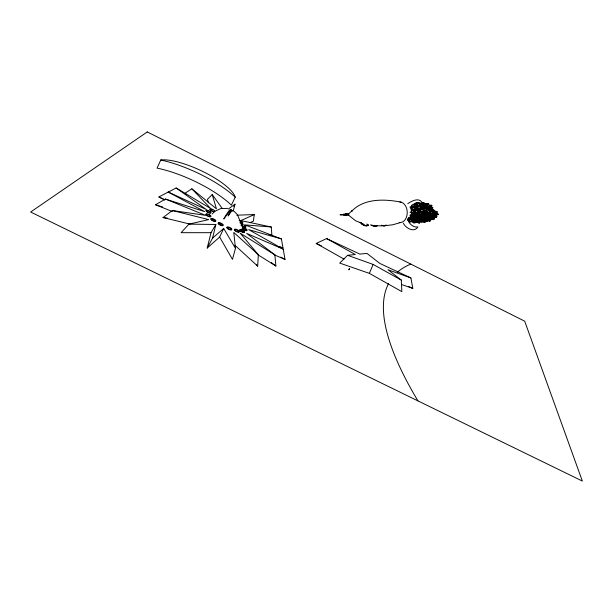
<?xml version="1.0" encoding="UTF-8"?>
<svg xmlns="http://www.w3.org/2000/svg" width="613" height="613" viewBox="0 0 613 613"><rect width="100%" height="100%" fill="white"/><g stroke="black" fill="none" stroke-linecap="round" stroke-linejoin="round"><path stroke-width="0.92" d="M234.886 245.215L257.682 266.149L258.326 254.694L240.189 233.185L274.885 254.862L275.888 266.034L258.058 254.847M236.748 215.186L254.303 214.565L253.368 221.117L249.897 222.741M425.453 219.822L425.077 222.381L410.312 215.01M411.599 207.232L411.882 205.516M427.361 204.734L426.219 211.094L409.752 221.776M219.646 237.055L232.465 259.376L235.476 248.372L223.699 228.465L219.646 237.055L207.217 248.05L212.604 238.051L215.853 224.473L188.934 224.151L181.126 232.679L211.025 232.679L215.853 224.473M345.341 214.381C346.598 211.753 347.226 217.209 345.387 214.948M346.575 214.259L347.035 213.477M207.217 248.05L211.025 232.679M413.637 213.301L413.836 212.512L411.438 213.025M233.224 211.048L234.978 204.175L228.297 209.002M419.836 221.293L419.284 223.071L414.771 212.995L418.158 202.344M431.713 210.175L432.809 207.554L430.931 207.232M369.371 273.367L373.133 264.433L347.579 255.292L339.717 263.084L369.371 273.367L401.844 291.642L401.323 280.11L388.014 269.758L410.925 277.957L412.794 288.416L401.415 284.47M160.759 160.016L157.058 168.131A59.806 17.838 24.9 0 1 231.362 205.156L235.231 197.202A43.975 12.367 25.1 0 0 203.983 172.069A43.975 12.367 25.1 0 0 160.759 160.016A59.974 17.348 25 0 1 235.231 197.202M233.837 206.581L234.978 204.175M368.053 225.285L368.329 224.733L367.785 225.668L368.053 225.285L366.635 225.699L364.428 225.124L359.793 222.22M385.952 225.232L383.769 225.913L386.359 225.117M231.438 209.738L228.166 215.991L228.986 214.688A15.547 1.632 -62 0 1 232.779 211.278M408.595 221.967L409.982 219.546M410.902 217.929L415.039 210.673L428.694 203.616L427.322 205.991M422.135 205.049L423.499 202.665L420.372 211.615L413.905 222.864M370.52 224.787L371.746 225.507L371.968 225.117M419.415 223.063L425.897 211.86L418.035 202.382M371.746 225.507L375.593 226.067L377.171 225.515M373.018 226.044L374.474 225.982M374.252 226.366L375.593 226.067M375.371 226.45L376.512 225.906M429.629 218.19L427.774 221.362L426.027 220.918M431.95 214.221L434.265 210.259L412.158 204.589M348.245 214.136L348.92 214.167L348.667 215.086L339.993 214.856L348.506 213.891M361.478 223.255L361.747 224.09L364.16 225.5L366.367 226.074L367.471 225.615M361.747 224.09L362.015 223.707L360.942 222.803M411.315 208.941L417.024 202.627L419.568 203.96M222.427 208.704L212.205 194.536L207.455 199.332L208.443 202.857M212.09 214.014L214.175 211.945M340.759 214.834L341.326 214.826M212.604 238.051L223.699 228.465M347.686 214.527L352.444 210.497L351.732 211.179C364.045 198.145 384.941 198.896 401.323 202.213M189.471 223.975L163.012 217.546L172.391 210.535L205.554 215.339L165.418 199.049L155.564 204.765L172.36 211.523M410.779 211.723L423.468 202.612L424.181 204.29M407.768 203.669C411.4 201.225 418.503 197.309 421.767 202.068M421.307 222.619L422.847 221.615M425.161 220.113L427.476 218.611M435.192 213.6L437.506 212.09L416.12 202.711L413.767 204.236M212.205 194.536L216.45 208.849L191.838 188.812L185.141 193.156L186.413 194.513M417.392 203.347L418.955 202.336L430.042 209.47M410.656 216.581L421.683 209.439L431.943 205.47L428.878 207.462M414.442 222.81L430.824 212.167L422.962 202.734M214.864 211.332L220.826 208.512L227.592 208.397M376.29 226.289L376.949 225.906M167.786 192.367L176.13 187.984L210.665 208.497L191.838 188.812M164.721 200.076L158.897 196.949L168.23 192.061L206.252 209.47L176.13 187.984M344.046 259.107L316.201 243.438L326.629 238.58L359.839 254.096L366.972 253.399L379.937 263.483L410.925 277.957M254.303 214.565L240.848 220.596L271.26 226.986L271.858 234.748L269.069 234.557M410.679 221.737L434.464 213.278L433.337 211.929M414.794 222.902L417.407 221.967M435.697 215.439L438.31 214.512L435.475 212.343M407.499 219.96L431.422 211.493L429.851 206.397M412.204 214.879L432.77 207.899M429.161 209.171L430.962 208.535M424.855 204.497L426.61 203.884M419.1 203.784L422.648 202.551L434.058 211.263M400.756 222.504L392.826 224.749L383.776 225.883L374.459 225.76M188.934 224.151L208.681 219.6L172.391 210.535M411.959 221.645L409.223 222.144L407.76 219.822M426.556 218.979L431.115 218.151M433.858 217.646L436.594 217.148L435.651 215.63M436.295 215.017L408.718 219.998L407.607 218.626M429.59 206.405L432.357 210.305L433.659 210.067L412.38 213.837M409.369 217.362L435.199 212.734L433.062 210.91M421.629 204.527L428.089 203.424L432.357 210.305M347.579 255.292L355.325 254.541L326.629 238.58M412.449 210.611L415.905 210.451L424.319 211.845M436.471 214.244L438.349 214.167L432.74 213.232M407.361 219.661L434.51 218.864L433.613 216.443M422.319 219.937L427.935 219.768M429.805 219.715L432.609 219.63M408.894 217.868L436.058 217.109L434.931 215.768M409.829 215.324L437 214.627L435.376 213.891M410.028 212.427L424.081 212.106M425.958 212.067L427.836 212.021M429.705 211.975L437.207 211.807M428.832 205.232L431.644 205.179L431.943 209.692M435.13 216.734L436.962 216.795L433.583 215.04M412.258 208.979L422.587 209.347L427.667 211.975M348.667 215.086L348.245 214.811M271.26 226.986L244.924 224.894L281.421 238.924L282.968 247.959L277.474 246.434M344.935 213.952C343.096 215.569 346.376 215.447 345.134 214.067M343.617 214.113C342.123 215.431 344.79 215.332 343.778 214.213M431.36 219.071L433.261 219.316M410.151 206.788L429.039 209.286L430.449 212.634M163.012 217.546L167.724 218.19M421.476 220.734L426.939 221.577M408.656 217.508L430.41 220.902L430.188 218.174M411.193 215.669L433.805 219.255L432.678 217.906M436.594 216.887L414.066 213.24L411.515 212.343M426.188 212.152L430.87 212.926M383.968 225.538L381.248 225.27M281.421 238.924L248.74 229.653L283.237 249.154L285.014 259.429L274.563 254.962M155.564 204.765L162.774 207.033M165.418 199.049L204.627 211.6L168.23 192.061M412.135 209.225L419.56 211.761L434.042 219.17L430.449 217.944M279.421 246.61L282.968 247.959M363.532 224.12L355.517 220.718L348.452 215.071M411.599 205.73L420.549 209.209M422.173 209.845L425.43 211.11L429.728 221.147L426.211 219.776M371.907 225.147L373.179 225.684M283.237 249.154L246.687 233.415L274.885 254.862M158.897 196.949L164.115 199.332M316.201 243.438L321.396 245.859M408.465 286.401L412.794 288.416M414.717 203.593L430.77 211.378L424.28 222.527L421.1 220.986M363.126 224.527L364.344 225.147M373.133 264.433L401.323 280.11M280.907 257.108L285.014 259.429M346.629 214.902L346.989 215.431M416.112 221.577L418.495 223.101L434.786 212.519L431.621 210.481M271.36 262.563L275.888 266.034M234.143 211.37L237.024 214.244M411.3 221.009L413.239 222.764L436.885 214.335L433.345 211.125M258.326 254.694L233.783 232.457L235.476 248.372M424.15 202.78L431.935 209.845M409.415 222.963C411.423 225.423 414.603 227.752 417.943 226.887C414.281 233.07 405.714 228.22 403.331 223.239M430.678 208.305L431.797 209.638M428.839 206.558L431.644 209.907M428.196 219.109L429.866 221.132L415.246 213.745L412.442 210.32M256.472 264.693L257.682 266.149M413.691 204.244L420.418 212.412L424.824 222.473L423.154 220.435M435.797 215.171L436.778 216.565L409.315 221.561L407.821 219.431M413.085 209.408L413.752 210.834M237.53 214.971L240.028 220.879M412.81 220.328L413.967 222.856M232.549 210.566L231.193 210.251L229.829 211.224L223.76 218.925A15.57 1.67 -62 0 1 230.833 209.975M214.236 210.849A2.613 0.789 25.4 0 1 213.393 211.73A2.613 0.789 25.4 0 1 210.075 209.907A2.613 0.789 25.4 0 1 211.5 209.355M212.113 209.569A2.613 0.789 25.4 0 1 212.734 209.845M209.462 211.493A2.636 0.805 25.3 0 1 210.313 213.155A2.636 0.805 25.3 0 1 206.627 211.684A2.636 0.805 25.3 0 1 207.064 210.535M208.244 210.887A2.636 0.805 25.3 0 1 208.872 211.163M209.447 215.194A2.667 0.82 25.3 0 1 210.305 216.887A2.667 0.82 25.3 0 1 206.581 215.408A2.667 0.82 25.3 0 1 207.018 214.228M208.213 214.581A2.667 0.82 25.3 0 1 208.849 214.864M215.561 220.803A2.674 0.828 25.4 0 1 213.079 220.956A2.674 0.828 25.4 0 1 211.056 218.795M211.899 218.803A2.674 0.828 25.4 0 1 213.094 219.155M213.73 219.439A2.674 0.828 25.4 0 1 214.328 219.768M214.856 220.121A2.674 0.828 25.4 0 1 215.278 220.473M222.856 225.032A2.674 0.835 25.6 0 1 220.404 225.209A2.674 0.835 25.6 0 1 218.358 223.032M219.761 223.163A2.674 0.835 25.6 0 1 220.381 223.377M221.017 223.661A2.674 0.835 25.6 0 1 221.622 223.99M222.151 224.35A2.674 0.835 25.6 0 1 222.573 224.703M231.515 229.331A2.667 0.828 25.8 0 1 229.101 229.515A2.667 0.828 25.8 0 1 227.032 227.331M228.419 227.454A2.667 0.828 25.8 0 1 229.04 227.668M229.668 227.952A2.667 0.828 25.8 0 1 230.273 228.281M230.802 228.634A2.667 0.828 25.8 0 1 231.224 228.994M238.687 231.201A2.651 0.82 25.9 0 1 238.097 232.212A2.651 0.82 25.9 0 1 234.733 230.542A2.651 0.82 25.9 0 1 235.331 229.538M236.503 229.883A2.651 0.82 25.9 0 1 237.131 230.166M237.729 230.496A2.651 0.82 25.9 0 1 238.258 230.848M244.365 231.852A2.636 0.812 26.1 0 1 242.756 232.335A2.636 0.812 26.1 0 1 239.767 230.335A2.636 0.812 26.1 0 1 241.905 230.212M242.526 230.488A2.636 0.812 26.1 0 1 243.123 230.817M243.645 231.17A2.636 0.812 26.1 0 1 244.074 231.522M246.74 230.013A2.613 0.797 26.1 0 1 245.154 230.48A2.613 0.797 26.1 0 1 242.189 228.503A2.613 0.797 26.1 0 1 244.296 228.381M244.909 228.657A2.613 0.797 26.1 0 1 245.499 228.986M246.028 229.331A2.613 0.797 26.1 0 1 246.449 229.683M245.598 226.764A2.59 0.789 26.1 0 1 244.411 227.331A2.59 0.789 26.1 0 1 241.369 225.661A2.59 0.789 26.1 0 1 242.035 224.81M244.894 226.09A2.59 0.789 26.1 0 1 245.315 226.435M242.564 222.91A2.575 0.774 26 0 1 242.173 223.584A2.575 0.774 26 0 1 239.974 222.925M240.158 221.316A2.575 0.774 26 0 1 240.771 221.584M241.353 221.906A2.575 0.774 26 0 1 241.867 222.251M239.216 220.588A2.575 0.774 26 0 1 242.84 222.672A2.575 0.774 26 0 1 240.166 222.542M417.943 400.887A678.055 161.012 37.3 0 1 388.542 283.551M397.454 272.172A678.055 161.012 37.3 0 1 410.825 264.088M399.799 201.976A10.283 7.279 87.7 0 1 407.239 212.949A10.283 7.279 87.7 0 1 399.232 222.45M367.624 224.304A5.456 2.337 35.1 0 1 366.582 224.136M408.442 218.826A7.425 5.295 87.7 0 0 409.829 217.592A7.41 5.279 87.7 0 0 410.105 207.117M413.499 212.297A2.743 1.969 87.8 0 1 413.354 212.979M412.013 212.359A2.751 1.969 87.7 0 1 411.867 213.04M349.471 268.417L348.95 269.781L349.471 268.417M147.258 131.941L30.65 212.021L582.35 481.059L524.697 321.189L147.258 131.941M242.097 225.737A2.59 0.782 26.1 0 0 245.905 226.871A2.59 0.782 26.1 0 0 242.763 224.557A2.59 0.782 26.1 0 0 242.097 225.737M243.208 228.994A2.613 0.797 26.1 0 0 247.047 230.128A2.613 0.797 26.1 0 0 243.874 227.783A2.613 0.797 26.1 0 0 243.208 228.994M240.763 230.894A2.636 0.812 26.1 0 0 244.648 232.028A2.636 0.812 26.1 0 0 241.453 229.66A2.636 0.812 26.1 0 0 240.763 230.894M235.361 230.511A2.651 0.82 25.9 0 0 239.285 231.66A2.651 0.82 25.9 0 0 236.074 229.277A2.651 0.82 25.9 0 0 235.361 230.511M227.852 228.289A2.667 0.828 25.8 0 0 231.814 229.446A2.667 0.828 25.8 0 0 228.603 227.055A2.667 0.828 25.8 0 0 227.852 228.289M219.148 223.975A2.674 0.828 25.6 0 0 223.14 225.147A2.674 0.828 25.6 0 0 219.944 222.764A2.674 0.828 25.6 0 0 219.148 223.975M211.799 219.783A2.674 0.828 25.4 0 0 215.807 220.971A2.674 0.828 25.4 0 0 212.627 218.596A2.674 0.828 25.4 0 0 211.799 219.783M206.903 215.186A2.667 0.82 25.3 0 0 210.903 216.374A2.667 0.82 25.3 0 0 207.746 214.021A2.667 0.82 25.3 0 0 206.903 215.186M206.941 211.47A2.636 0.797 25.3 0 0 210.903 212.65A2.636 0.797 25.3 0 0 207.776 210.336A2.636 0.797 25.3 0 0 206.941 211.47M210.841 210.136A2.613 0.789 25.4 0 0 214.749 211.316A2.613 0.789 25.4 0 0 211.654 209.018A2.613 0.789 25.4 0 0 210.841 210.136"/></g></svg>
